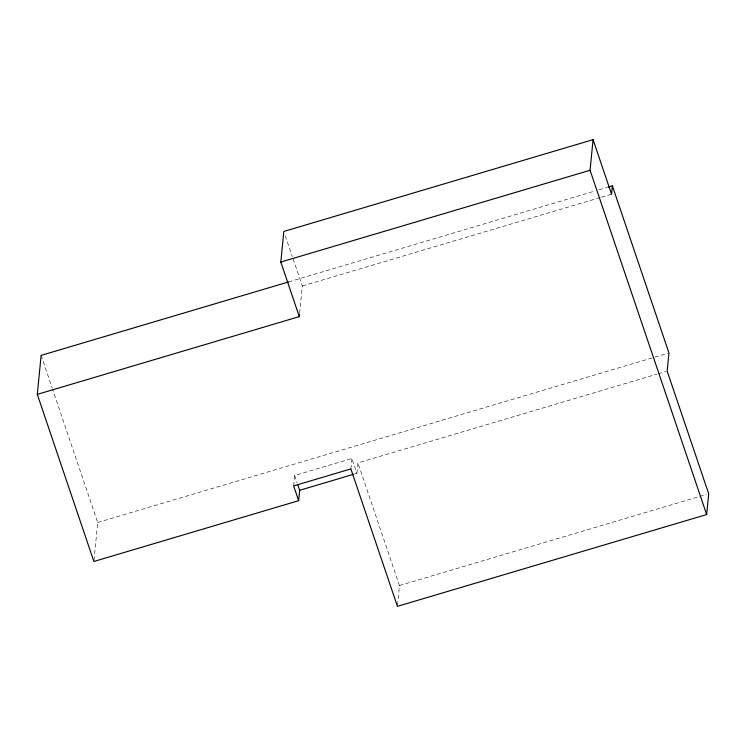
<?xml version="1.0" encoding="UTF-8"?>
<svg xmlns="http://www.w3.org/2000/svg" width="746" height="746" viewBox="0 0 746 746"><rect width="100%" height="100%" fill="white"/><g stroke="black" fill="none" stroke-linecap="round" stroke-linejoin="round"><path stroke-width="0.56" stroke-dasharray="3.73 2.8" d="M93.996 560.321L97.707 522.48L52.658 389.468M299.631 313.208L302.307 285.998L292.693 257.631M293.644 485.898L294.661 475.491L351.898 458.501L356.905 473.3L354.704 473.952M350.872 468.908L351.898 458.501M356.905 473.3L357.931 462.902L657.123 374.1M397.534 605.183L399.455 585.535L357.931 462.902M288.627 281.923L594.506 191.144M598.973 189.82L606.787 187.498M302.307 285.998L600.381 197.522M601.5 197.196L611.543 194.212M97.707 522.48L667.838 353.268M658.242 373.765L666.057 371.452M399.455 585.535L698.657 496.733M699.767 496.407L706.471 494.421M285.308 235.811L292.329 256.54M294.661 475.491L297.169 482.895M41.123 355.385L52.295 388.368"/><path stroke-width="1.12" d="M297.887 485.003L299.668 490.29L298.652 500.687L93.884 561.468L37.3 394.373L41.123 355.385L288.627 281.923M37.3 394.373L299.305 316.612L280.822 262.051L283.825 231.446L593.07 139.661L611.543 194.212L612.363 185.838L607.897 187.171M299.305 316.612L299.519 314.336M298.652 500.687L293.644 485.898L350.872 468.908L397.422 606.339L706.658 514.553L590.067 170.274L593.07 139.661M706.658 514.553L708.7 493.759L667.166 371.116L668.948 352.942L612.363 185.838M280.822 262.051L590.067 170.274M299.668 490.29L353.604 474.279"/></g></svg>
